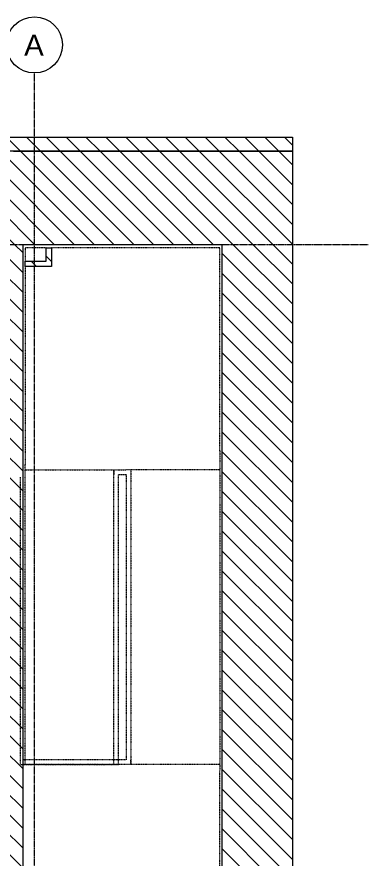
# Model space of a CAD drawing. Header units: inches. Extents: x -956 to 966, y -1111 to 895.
# Drawn here: x 815.6 to 965.8, y 534.7 to 894.9 of the extents above; entities that cross this region are included whole.
import ezdxf

# ---------------------------------------------------------------- set-up
doc = ezdxf.new("R2010")
doc.units = ezdxf.units.IN
doc.header["$MEASUREMENT"] = 0
doc.linetypes.add('Grid Line 1_4_', pattern=[0.4375, 0.25, -0.0625, 0.0625, -0.0625])
doc.linetypes.add('Overhead 1_16_', pattern=[0.101562, 0.0625, -0.039062])
for name, color, linetype, lineweight in [('A-WALL', 113, 'Continuous', 13), ('A-WALL-PATT', 111, 'Continuous', 13), ('I-WALL', 2, 'Continuous', 13), ('S-GRID', 1, 'Continuous', 9), ('S-GRID-IDEN', 1, 'Continuous', 9), ('S-STRS-MBND', 31, 'Continuous', 13)]:
    doc.layers.add(name, color=color, linetype=linetype, lineweight=lineweight)
doc.styles.add('Arial', font='arial.ttf', dxfattribs={"height": 9})
pattern_1 = [(135, (0, 0), (-4.24264, -4.24264), [])]

# ---------------------------------------------------------------- blocks, each defined once
blk = doc.blocks.new('Grid - Grid Head - Circle-20770-7TH FLOOR TELECOM OVERHEAD ROUTING PLAN')
at = {"layer": 'S-GRID-IDEN', "color": 9}
blk.add_circle((0, 0), 0.125, dxfattribs=at)

msp = doc.modelspace()

# ---------------------------------------------------------------- hatches: boundary and pattern name
at = {"layer": 'A-WALL-PATT', "lineweight": 9}
h = msp.add_hatch(dxfattribs=at)
h.set_pattern_fill('FP1_1', color=9, style=0, pattern_type=2)
h.set_pattern_definition(pattern_1)
h.paths.add_polyline_path([(933.4, 837.38), (933.4, 843.38), (776.05, 843.38), (776.05, 837.38), (863.96, 837.38)], flags=0)
h.paths.add_polyline_path([(656.12, 837.38), (656.12, 843.38), (522.3, 843.38), (522.3, 837.38), (626.36, 837.38)], flags=0)
h.paths.add_polyline_path([(402.37, 837.38), (402.37, 843.38), (268.43, 843.38), (268.43, 837.38), (388.76, 837.38)], flags=0)
h.paths.add_polyline_path([(148.49, 837.38), (148.49, 843.38), (67.55, 843.38), (67.55, 837.38), (91.76, 837.38)], flags=0)
h.paths.add_polyline_path([(-52.38, 837.38), (-52.38, 843.38), (-133.2, 843.38), (-133.2, 837.38), (-86.44, 837.38)], flags=0)
h.paths.add_polyline_path([(-264.64, 837.38), (-253.13, 837.38), (-253.13, 843.38), (-385.07, 843.38), (-385.07, 837.38), (-324.04, 837.38)], flags=0)
h.paths.add_polyline_path([(-505.01, 837.38), (-505.01, 843.38), (-638.95, 843.38), (-638.95, 837.38), (-561.64, 837.38)], flags=0)
h.paths.add_polyline_path([(-758.88, 837.38), (-758.88, 843.38), (-896.85, 843.38), (-896.85, 837.38), (-799.24, 837.38)], flags=0)
h = msp.add_hatch(dxfattribs=at)
h.set_pattern_fill('FP1_1', color=9, style=0, pattern_type=2)
h.set_pattern_definition(pattern_1)
h.paths.add_polyline_path([(933.4, 797.38), (933.4, 837.38), (808.27, 837.38), (808.27, 797.38), (903.4, 797.38)], flags=0)
h = msp.add_hatch(dxfattribs=at)
h.set_pattern_fill('FP1_1', color=9, style=0, pattern_type=2)
h.set_pattern_definition(pattern_1)
h.paths.add_polyline_path([(818.15, 468.96), (818.15, 797.38), (810.4, 797.38), (810.4, 468.96)], flags=0)
h = msp.add_hatch(dxfattribs=at)
h.set_pattern_fill('FP1_1', color=9, style=0, pattern_type=2)
h.set_pattern_definition(pattern_1)
h.paths.add_polyline_path([(830.4, 790.38), (830.4, 796.13), (828.15, 796.13), (828.15, 790.38)], flags=0)
h = msp.add_hatch(dxfattribs=at)
h.set_pattern_fill('FP1_1', color=9, style=0, pattern_type=2)
h.set_pattern_definition(pattern_1)
h.paths.add_polyline_path([(933.4, -243.24), (933.4, 797.38), (903.4, 797.38), (903.4, -243.24)], flags=0)
h = msp.add_hatch(dxfattribs=at)
h.set_pattern_fill('FP1_1', color=9, style=0, pattern_type=2)
h.set_pattern_definition(pattern_1)
h.paths.add_polyline_path([(830.4, 788.13), (830.4, 790.38), (819.15, 790.38), (819.15, 788.13), (819.41, 788.13)], flags=0)

# ---------------------------------------------------------------- linework, layer by layer
at = {"layer": 'A-WALL', "color": 53, "lineweight": 20}
for p, q in [((776.05, 843.38), (933.4, 843.38)), ((933.4, 843.38), (933.4, 837.38)), ((933.4, 837.38), (776.05, 837.38)), ((814.15, 837.38), (933.4, 837.38)), ((933.4, 837.38), (933.4, 797.38)), ((818.15, 797.38), (818.15, 515.13)), ((903.4, 797.38), (818.15, 797.38)), ((903.4, 515.13), (903.4, 797.38)), ((933.4, 797.38), (933.4, -243.24))]:
    msp.add_line(p, q, dxfattribs=at)
at = {"layer": 'I-WALL', "color": 53, "lineweight": 20}
for p, q in [((828.15, 790.38), (828.15, 796.13)), ((828.15, 796.13), (830.4, 796.13)), ((830.4, 796.13), (830.4, 790.38)), ((819.15, 788.13), (819.15, 790.38)), ((819.15, 790.38), (828.15, 790.38)), ((830.4, 790.38), (830.4, 788.13)), ((830.4, 788.13), (819.15, 788.13))]:
    msp.add_line(p, q, dxfattribs=at)
at = {"layer": 'S-GRID', "linetype": 'Grid Line 1_4_'}
for p, q in [((823.15, -423.37), (823.15, 870.85)), ((965.79, 797.38), (-931.82, 797.38))]:
    msp.add_line(p, q, dxfattribs=at)
at = {"layer": 'S-STRS-MBND', "color": 9, "linetype": 'Overhead 1_16_', "lineweight": 9}
for p, q in [((819.15, 796.13), (819.15, 790.38)), ((828.15, 796.13), (819.15, 796.13)), ((902.4, 796.13), (830.4, 796.13)), ((902.4, 709.28), (902.4, 796.13)), ((819.15, 788.13), (819.15, 703.49)), ((902.4, 709.28), (902.4, 572.78)), ((819.15, 575.13), (819.15, 703.49)), ((819.15, 701.13), (857.15, 701.13)), ((857.15, 701.13), (857.15, 699.13)), ((857.15, 701.13), (862.4, 701.13)), ((857.15, 699.13), (857.15, 701.13)), ((857.15, 575.13), (857.15, 699.13)), ((859.15, 699.13), (862.4, 699.13)), ((859.15, 575.13), (859.15, 699.13)), ((864.4, 701.13), (862.4, 701.13)), ((862.4, 699.13), (862.4, 577.13)), ((864.4, 701.13), (864.4, 577.13)), ((902.4, 701.13), (864.4, 701.13)), ((817.15, 575.13), (817.15, 698.03)), ((862.4, 577.13), (818.15, 577.13)), ((864.4, 575.13), (864.4, 577.13)), ((864.4, 577.13), (864.4, 575.13)), ((817.15, 575.13), (819.15, 575.13)), ((864.4, 575.13), (818.15, 575.13)), ((819.15, 575.13), (857.15, 575.13)), ((857.15, 575.13), (859.15, 575.13)), ((902.4, 575.13), (864.4, 575.13)), ((902.4, 524.76), (902.4, 572.78))]:
    msp.add_line(p, q, dxfattribs=at)

# ---------------------------------------------------------------- block references
at = {"layer": 'S-GRID-IDEN', "color": 9, "xscale": 95.99999999999994, "yscale": 95.99999999999994, "zscale": 95.99999999999994}
msp.add_blockref('Grid - Grid Head - Circle-20770-7TH FLOOR TELECOM OVERHEAD ROUTING PLAN', (823.15, 882.85), dxfattribs=at)

# ---------------------------------------------------------------- texts
at = {"layer": 'S-GRID-IDEN', "insert": (818.76, 887.26), "char_height": 9, "width": 10.302, "attachment_point": 1, "style": 'Arial'}
msp.add_mtext('A', dxfattribs=at)

doc.saveas('drawing.dxf')
